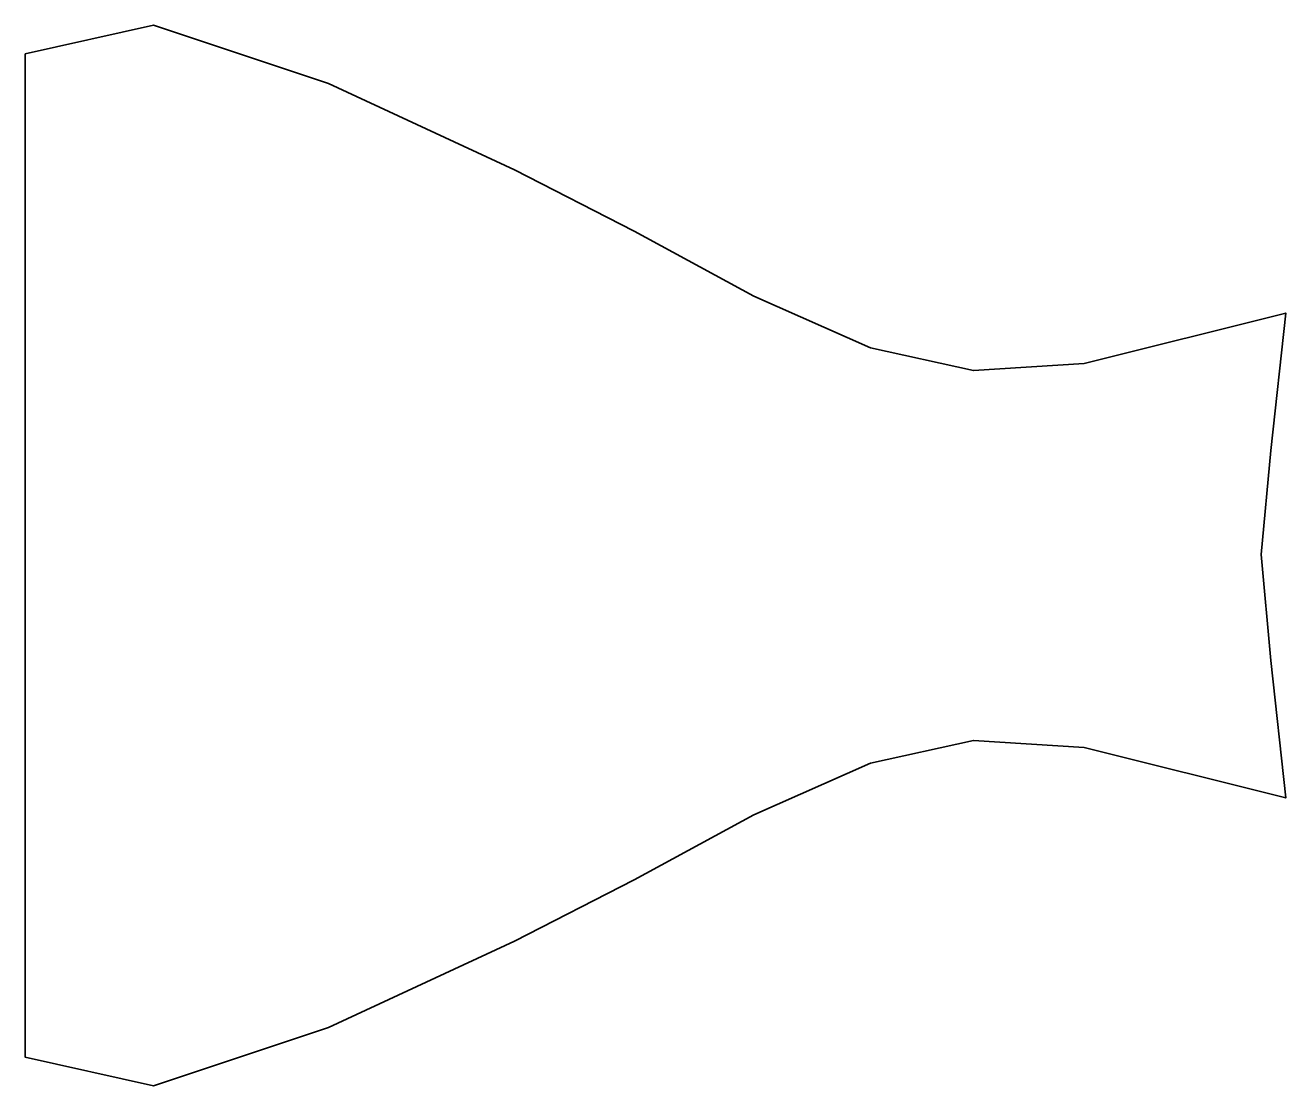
# Model space of a CAD drawing. Extents: x 0 to 1275, y -1036 to 36.
import ezdxf

# ---------------------------------------------------------------- set-up
doc = ezdxf.new("R2010")
doc.units = 0
doc.linetypes.add('Solid', pattern=[0])

msp = doc.modelspace()

# ---------------------------------------------------------------- linework, layer by layer
at = {"color": 0, "linetype": 'Solid', "lineweight": 35}
msp.add_lwpolyline([(0, 7.222222), (129.8, 36.066667), (306.884615, -22.961538), (495, -110), (616, -172), (737, -238), (855, -290), (959, -313), (1071, -306), (1275, -255), (1260, -394), (1250, -499), (1260, -606), (1275, -745), (1071, -694), (959, -687), (855, -710), (737, -762), (616, -828), (495, -890), (306.884615, -977.038462), (129.8, -1036.066667), (0, -1007.222222), (0, 7.222222)], close=True, dxfattribs=at)

doc.saveas('drawing.dxf')
